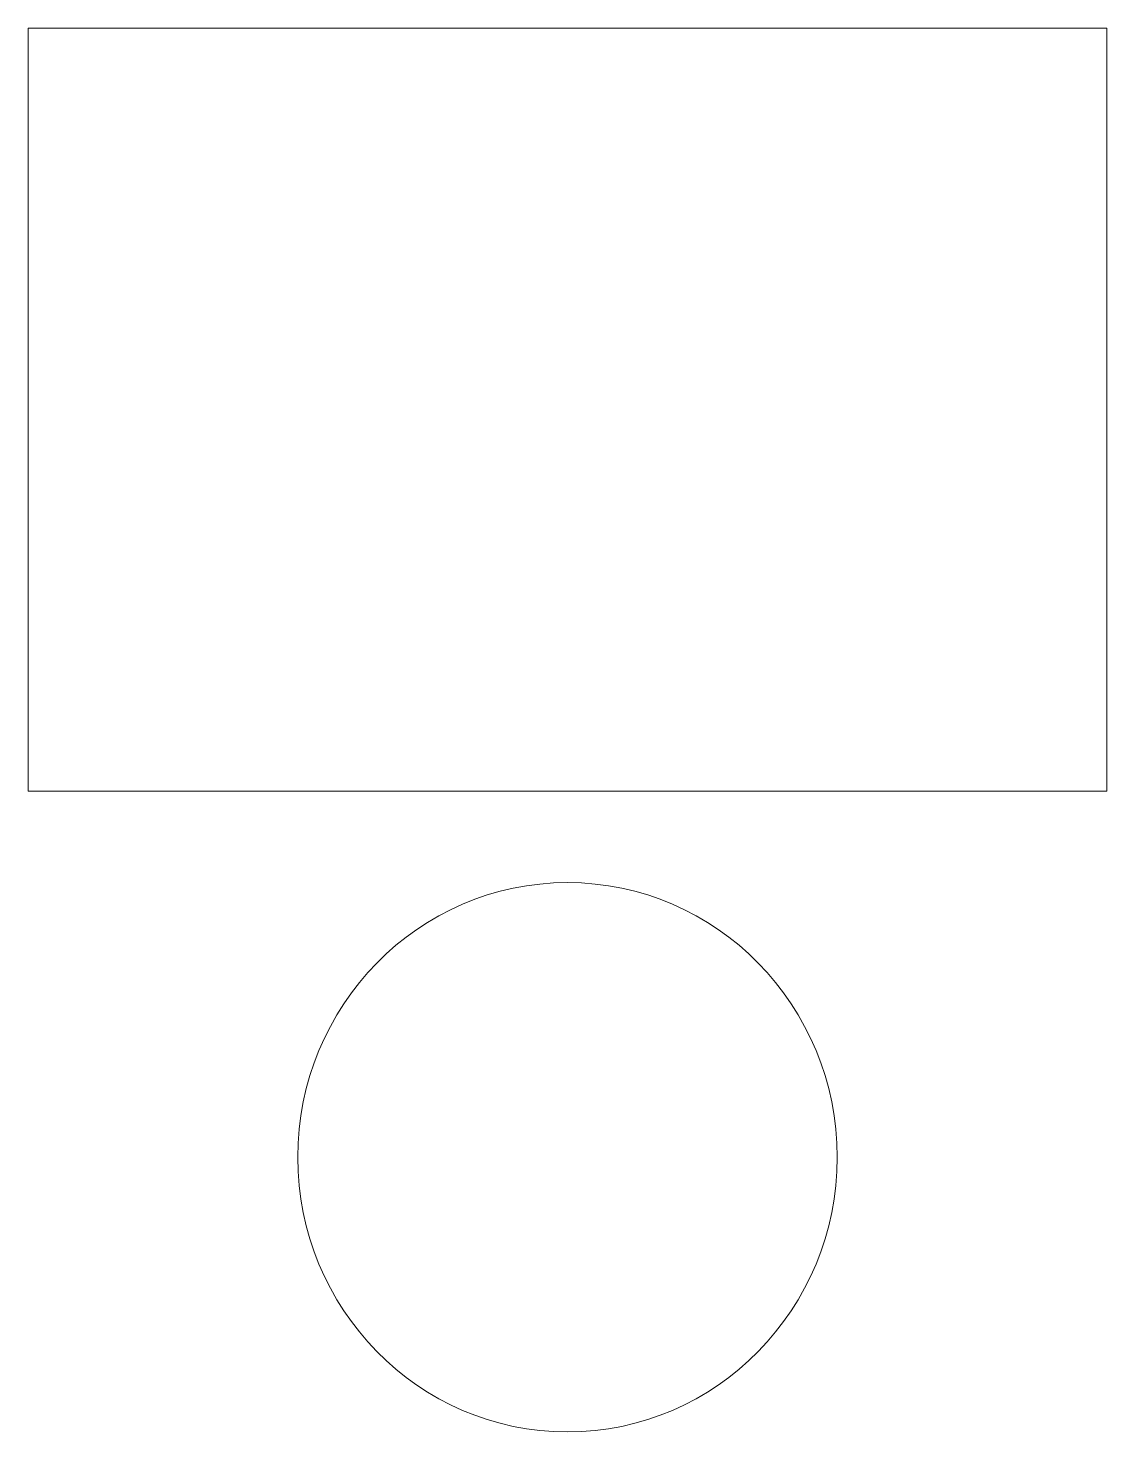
# Model space of a CAD drawing. Header units: inches. Extents: x -2.88 to 3.26, y -4.27 to 3.72.
import ezdxf

# ---------------------------------------------------------------- set-up
doc = ezdxf.new("R2010")
doc.units = ezdxf.units.IN
doc.header["$MEASUREMENT"] = 0
doc.layers.add('Layer 1', color=7, linetype='Continuous')

msp = doc.modelspace()

# ---------------------------------------------------------------- linework, layer by layer
at = {"layer": 'Layer 1', "color": 7, "lineweight": 18}
msp.add_lwpolyline([(-2.8798, -0.6223), (3.2561, -0.6223), (3.2561, 3.7192), (-2.8798, 3.7192), (-2.8798, -0.6223)], close=True, dxfattribs=at)
msp.add_ellipse((0.1881, -2.7062), major_axis=(0, 1.5629), ratio=0.981483, dxfattribs=at)

doc.saveas('drawing.dxf')
